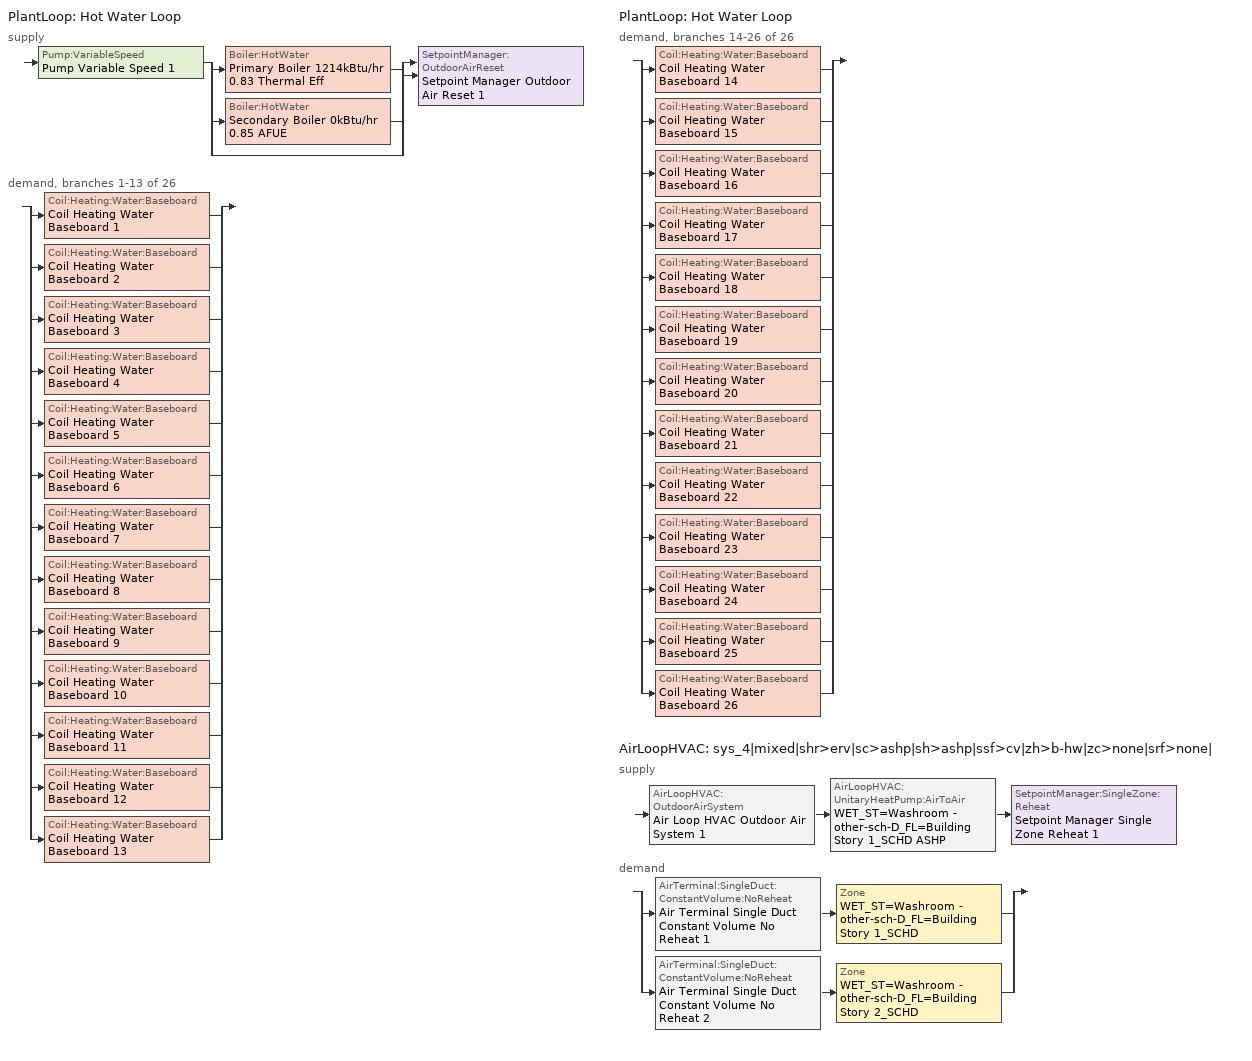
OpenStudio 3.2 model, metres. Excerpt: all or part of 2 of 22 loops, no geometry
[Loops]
PlantLoop 'Hot Water Loop'
 supply: Pump:VariableSpeed 'Pump Variable Speed 1' > split
  | Boiler:HotWater 'Primary Boiler 1214kBtu/hr 0.83 Thermal Eff'
  | Boiler:HotWater 'Secondary Boiler 0kBtu/hr 0.85 AFUE'
  | bypass
  join > SetpointManager:OutdoorAirReset 'Setpoint Manager Outdoor Air Reset 1'
 demand, branches 1-13 of 26: split
  | Coil:Heating:Water:Baseboard 'Coil Heating Water Baseboard 1'
  | Coil:Heating:Water:Baseboard 'Coil Heating Water Baseboard 2'
  | Coil:Heating:Water:Baseboard 'Coil Heating Water Baseboard 3'
  | Coil:Heating:Water:Baseboard 'Coil Heating Water Baseboard 4'
  | Coil:Heating:Water:Baseboard 'Coil Heating Water Baseboard 5'
  | Coil:Heating:Water:Baseboard 'Coil Heating Water Baseboard 6'
  | Coil:Heating:Water:Baseboard 'Coil Heating Water Baseboard 7'
  | Coil:Heating:Water:Baseboard 'Coil Heating Water Baseboard 8'
  | Coil:Heating:Water:Baseboard 'Coil Heating Water Baseboard 9'
  | Coil:Heating:Water:Baseboard 'Coil Heating Water Baseboard 10'
  | Coil:Heating:Water:Baseboard 'Coil Heating Water Baseboard 11'
  | Coil:Heating:Water:Baseboard 'Coil Heating Water Baseboard 12'
  | Coil:Heating:Water:Baseboard 'Coil Heating Water Baseboard 13'
PlantLoop 'Hot Water Loop'
 demand, branches 14-26 of 26: split
  | Coil:Heating:Water:Baseboard 'Coil Heating Water Baseboard 14'
  | Coil:Heating:Water:Baseboard 'Coil Heating Water Baseboard 15'
  | Coil:Heating:Water:Baseboard 'Coil Heating Water Baseboard 16'
  | Coil:Heating:Water:Baseboard 'Coil Heating Water Baseboard 17'
  | Coil:Heating:Water:Baseboard 'Coil Heating Water Baseboard 18'
  | Coil:Heating:Water:Baseboard 'Coil Heating Water Baseboard 19'
  | Coil:Heating:Water:Baseboard 'Coil Heating Water Baseboard 20'
  | Coil:Heating:Water:Baseboard 'Coil Heating Water Baseboard 21'
  | Coil:Heating:Water:Baseboard 'Coil Heating Water Baseboard 22'
  | Coil:Heating:Water:Baseboard 'Coil Heating Water Baseboard 23'
  | Coil:Heating:Water:Baseboard 'Coil Heating Water Baseboard 24'
  | Coil:Heating:Water:Baseboard 'Coil Heating Water Baseboard 25'
  | Coil:Heating:Water:Baseboard 'Coil Heating Water Baseboard 26'
AirLoopHVAC 'sys_4|mixed|shr>erv|sc>ashp|sh>ashp|ssf>cv|zh>b-hw|zc>none|srf>none|'
 supply: AirLoopHVAC:OutdoorAirSystem 'Air Loop HVAC Outdoor Air System 1' > AirLoopHVAC:UnitaryHeatPump:AirToAir 'WET_ST=Washroom - other-sch-D_FL=Building Story 1_SCHD ASHP' > SetpointManager:SingleZone:Reheat 'Setpoint Manager Single Zone Reheat 1'
 demand: split
  | AirTerminal:SingleDuct:ConstantVolume:NoReheat 'Air Terminal Single Duct Constant Volume No Reheat 1' > Zone 'WET_ST=Washroom - other-sch-D_FL=Building Story 1_SCHD'
  | AirTerminal:SingleDuct:ConstantVolume:NoReheat 'Air Terminal Single Duct Constant Volume No Reheat 2' > Zone 'WET_ST=Washroom - other-sch-D_FL=Building Story 2_SCHD'
[Sizing:Zone] Zone Cooling Design Supply Air Temperature Input Method=TemperatureDifference; Zone Cooling Design Supply Air Temperature {C}=14; Zone Cooling Design Supply Air Temperature Difference {deltaC}=11; Zone Heating Design Supply Air Temperature Input Method=TemperatureDifference; Zone Heating Design Supply Air Temperature {C}=40; Zone Heating Design Supply Air Temperature Difference {deltaC}=21; Zone Cooling Design Supply Air Humidity Ratio {kg-H2O/kg-air}=0.0085; Zone Heating Design Supply Air Humidity Ratio {kg-H2O/kg-air}=0.008; Zone Heating Sizing Factor=1.3; Zone Cooling Sizing Factor=1; Cooling Design Air Flow Method=DesignDay; Heating Design Air Flow Method=DesignDay; Account for Dedicated Outdoor Air System=No; Dedicated Outdoor Air System Control Strategy=NeutralSupplyAir; Dedicated Outdoor Air Low Setpoint Temperature for Design {C}=autosize; Dedicated Outdoor Air High Setpoint Temperature for Design {C}=autosize
WET_ST=Washroom - other-sch-D_FL=Building Story 1_SCHD; WET_ST=Washroom - other-sch-D_FL=Building Story 2_SCHD
[Zone equipment]
WET_ST=Washroom - other-sch-D_FL=Building Story 1_SCHD: Zone HVAC Baseboard Convective Water 1, Air Terminal Single Duct Constant Volume No Reheat 1
WET_ST=Washroom - other-sch-D_FL=Building Story 2_SCHD: Zone HVAC Baseboard Convective Water 2, Air Terminal Single Duct Constant Volume No Reheat 2
[PlantLoop]
Hot Water Loop: Fluid Type=Water; Glycol Concentration=0; Plant Loop Volume {m3}=Autocalculate; Load Distribution Scheme=Optimal
[Sizing:Plant]
Hot Water Loop: Loop Type=Heating; Design Loop Exit Temperature {C}=82; Loop Design Temperature Difference {deltaC}=16; Sizing Option=NonCoincident; Zone Timesteps in Averaging Window=1; Coincident Sizing Factor Mode=None
[Pump:VariableSpeed]
Pump Variable Speed 1: Motor Efficiency=0.865; Pump Control Type=Intermittent; Skin Loss Radiative Fraction=0.5; Design Power Sizing Method=PowerPerFlowPerPressure; Design Electric Power per Unit Flow Rate {W/(m3/s)}=348701.1; Design Shaft Power per Unit Flow Rate per Unit Head {W-s/m3-Pa}=1.45151; Design Minimum Flow Rate Fraction=0
[Boiler:HotWater] Fuel Type=NaturalGas; Normalized Boiler Efficiency Curve=BOILER-EFFFPLR-NECB2011; Water Outlet Upper Temperature Limit {C}=99; Parasitic Electric Load {W}=0; Sizing Factor=1
Name | Nominal Capacity {W} | Nominal Thermal Efficiency | Minimum Part Load Ratio | Boiler Flow Mode
Primary Boiler 1214kBtu/hr 0.83 Thermal Eff | 355907 | 0.83 | 0.25 | LeavingSetpointModulated
Secondary Boiler 0kBtu/hr 0.85 AFUE | 0.001 | 0.85 |  | ConstantFlow
[SetpointManager:OutdoorAirReset]
Setpoint Manager Outdoor Air Reset 1: Control Variable=Temperature; Setpoint at Outdoor Low Temperature {C}=82; Outdoor Low Temperature {C}=-16; Setpoint at Outdoor High Temperature {C}=60; Outdoor High Temperature {C}=0
[AirLoopHVAC]
sys_4|mixed|shr>erv|sc>ashp|sh>ashp|ssf>cv|zh>b-hw|zc>none|srf>none|: Availability Schedule=sys_4|mixed|shr>none|sc>ashp|sh>ashp|ssf>cv|zh>b-hw|zc>none|srf>none| Occ Sch; Design Supply Air Flow Rate {m3/s}=autosize; Design Return Air Flow Fraction of Supply Air Flow=1
[Sizing:System]
sys_4|mixed|shr>erv|sc>ashp|sh>ashp|ssf>cv|zh>b-hw|zc>none|srf>none|: Type of Load to Size On=Sensible; Design Outdoor Air Flow Rate {m3/s}=Autosize; Central Heating Maximum System Air Flow Ratio=1; Preheat Design Temperature {C}=7; Preheat Design Humidity Ratio {kg-H2O/kg-Air}=0.008; Precool Design Temperature {C}=13; Precool Design Humidity Ratio {kg-H2O/kg-Air}=0.008; Central Cooling Design Supply Air Temperature {C}=13; Central Heating Design Supply Air Temperature {C}=43; Sizing Option=NonCoincident; 100% Outdoor Air in Cooling=No; 100% Outdoor Air in Heating=No; Central Cooling Design Supply Air Humidity Ratio {kg-H2O/kg-Air}=0.0085; Central Heating Design Supply Air Humidity Ratio {kg-H2O/kg-Air}=0.008; Cooling Design Air Flow Method=DesignDay; Cooling Design Air Flow Rate {m3/s}=0; Heating Design Air Flow Method=DesignDay; Heating Design Air Flow Rate {m3/s}=0; System Outdoor Air Method=ZoneSum; Zone Maximum Outdoor Air Fraction=1; Cooling Supply Air Flow Rate Per Floor Area {m3/s-m2}=0.00996765; Cooling Fraction of Autosized Cooling Supply Air Flow Rate=1; Cooling Supply Air Flow Rate Per Unit Cooling Capacity {m3/s-W}=3.94755e-05; Heating Supply Air Flow Rate Per Floor Area {m3/s-m2}=0.00996765; Heating Fraction of Autosized Heating Supply Air Flow Rate=1; Heating Fraction of Autosized Cooling Supply Air Flow Rate=1; Heating Supply Air Flow Rate Per Unit Heating Capacity {m3/s-W}=3.15882e-05; Cooling Design Capacity Method=CoolingDesignCapacity; Cooling Design Capacity {W}=autosize; Cooling Design Capacity Per Floor Area {W/m2}=234.7; Fraction of Autosized Cooling Design Capacity=1; Heating Design Capacity Method=HeatingDesignCapacity; Heating Design Capacity {W}=autosize; Heating Design Capacity Per Floor Area {W/m2}=157; Fraction of Autosized Heating Design Capacity=1; Central Cooling Capacity Control Method=OnOff
[Fan:OnOff]
Fan On Off 1: Availability Schedule=Always On Discrete; Fan Total Efficiency=0.39975; Pressure Rise {Pa}=622.722; Maximum Flow Rate {m3/s}=autosize; Motor Efficiency=0.615; Motor In Airstream Fraction=1; Fan Power Ratio Function of Speed Ratio Curve=Fan On Off Power Curve; Fan Efficiency Ratio Function of Speed Ratio Curve=Fan On Off Efficiency Curve
[Coil:Cooling:DX:SingleSpeed]
CoilCoolingDXSingleSpeed_ashp 181kBtu/hr 10.4EER: Availability Schedule=Always On Discrete; Rated Total Cooling Capacity {W}=autosize; Rated Sensible Heat Ratio=autosize; Rated COP {W/W}=3.59906; Rated Air Flow Rate {m3/s}=autosize; Rated Evaporator Fan Power Per Volume Flow Rate {W/(m3/s)}=773.3; Total Cooling Capacity Function of Temperature Curve=DXCOOL-NECB2011-REF-CAPFT; Total Cooling Capacity Function of Flow Fraction Curve=DXCOOL-NECB2011-REF-CAPFFLOW; Energy Input Ratio Function of Temperature Curve=DXCOOL-NECB2011-REF-COOLEIRFT; Energy Input Ratio Function of Flow Fraction Curve=DXCOOL-NECB2011-REF-COOLEIRFFLOW; Part Load Fraction Correlation Curve=DXCOOL-NECB2011-REF-COOLPLFFPLR; Minimum Outdoor Dry-Bulb Temperature for Compressor Operation {C}=-25; Condenser Type=AirCooled; Evaporative Condenser Effectiveness=0; Evaporative Condenser Air Flow Rate {m3/s}=Autosize; Evaporative Condenser Pump Rated Power Consumption {W}=Autosize; Crankcase Heater Capacity {W}=0; Maximum Outdoor Dry-Bulb Temperature for Crankcase Heater Operation {C}=0; Basin Heater Capacity {W/K}=0; Basin Heater Setpoint Temperature {C}=10
[Coil:Heating:DX:SingleSpeed]
CoilHeatingDXSingleSpeed_ashp 131 Clg kBtu/hr 3.3COPH: Availability Schedule=Always On Discrete; Rated Total Heating Capacity {W}=38377.2; Rated COP {W/W}=3.56856; Rated Air Flow Rate {m3/s}=Autosize; Rated Supply Fan Power Per Volume Flow Rate {W/(m3/s)}=773.3; Total Heating Capacity Function of Temperature Curve=DXHEAT-NECB2011-REF-CAPFT; Total Heating Capacity Function of Flow Fraction Curve=DXHEAT-NECB2011-REF-CAPFFLOW; Energy Input Ratio Function of Temperature Curve=DXHEAT-NECB2011-REF-EIRFT; Energy Input Ratio Function of Flow Fraction Curve=DXHEAT-NECB2011-REF-EIRFFLOW; Part Load Fraction Correlation Curve=DXHEAT-NECB2011-REF-PLFFPLR; Minimum Outdoor Dry-Bulb Temperature for Compressor Operation {C}=-10; Defrost Strategy=Resistive; Defrost Control=Timed; Defrost Time Period Fraction=0.166667; Resistive Defrost Heater Capacity {W}=2000
[Controller:OutdoorAir]
Controller Outdoor Air 1: Minimum Outdoor Air Flow Rate {m3/s}=autosize; Maximum Outdoor Air Flow Rate {m3/s}=Autosize; Economizer Control Type=DifferentialEnthalpy; Economizer Control Action Type=ModulateFlow; Lockout Type=NoLockout; Minimum Limit Type=FixedMinimum; Minimum Outdoor Air Schedule=sys_4|mixed|shr>none|sc>ashp|sh>ashp|ssf>cv|zh>b-hw|zc>none|srf>none| Occ Sch; Controller Mechanical Ventilation=Controller Mechanical Ventilation 1; High Humidity Control=No; Heat Recovery Bypass Control Type=BypassWhenOAFlowGreaterThanMinimum
[Controller:MechanicalVentilation]
Controller Mechanical Ventilation 1: Availability Schedule=Always On Discrete; System Outdoor Air Method=ZoneSum
[AirLoopHVAC:OutdoorAirSystem]
Air Loop HVAC Outdoor Air System 1: Controller=Controller Outdoor Air 1
[Coil:Heating:Gas]
Coil Heating Gas 1: Availability Schedule=Always On Discrete; Gas Burner Efficiency=0.81; Nominal Capacity {W}=AutoSize; Parasitic Electric Load {W}=0; Part Load Fraction Correlation Curve=FURNACE-EFFPLR-NECB2011; Parasitic Gas Load {W}=0
[AirLoopHVAC:UnitaryHeatPump:AirToAir]
WET_ST=Washroom - other-sch-D_FL=Building Story 1_SCHD ASHP: Availability Schedule=Always On Discrete; Supply Air Flow Rate During Cooling Operation {m3/s}=Autosize; Supply Air Flow Rate During Heating Operation {m3/s}=Autosize; Controlling Zone or Thermostat Location=WET_ST=Washroom - other-sch-D_FL=Building Story 1_SCHD; Supply Air Fan=Fan On Off 1; Heating Coil=CoilHeatingDXSingleSpeed_ashp 131 Clg kBtu/hr 3.3COPH; Cooling Coil=CoilCoolingDXSingleSpeed_ashp 181kBtu/hr 10.4EER; Supplemental Heating Coil=Coil Heating Gas 1; Maximum Supply Air Temperature from Supplemental Heater {C}=Autosize; Supply Air Fan Operating Mode Schedule=sys_4|mixed|shr>none|sc>ashp|sh>ashp|ssf>cv|zh>b-hw|zc>none|srf>none| Occ Sch
[SetpointManager:SingleZone:Reheat]
Setpoint Manager Single Zone Reheat 1: Minimum Supply Air Temperature {C}=13; Maximum Supply Air Temperature {C}=43; Control Zone=WET_ST=Washroom - other-sch-D_FL=Building Story 1_SCHD
[Coil:Heating:Water:Baseboard] Heating Design Capacity Method=HeatingDesignCapacity; Heating Design Capacity {W}=autosize; Heating Design Capacity Per Floor Area {W/m2}=0; Fraction of Autosized Heating Design Capacity=0.8
Coil Heating Water Baseboard 1; Coil Heating Water Baseboard 2; Coil Heating Water Baseboard 3; Coil Heating Water Baseboard 4; Coil Heating Water Baseboard 5; Coil Heating Water Baseboard 6; Coil Heating Water Baseboard 7; Coil Heating Water Baseboard 8; Coil Heating Water Baseboard 9; Coil Heating Water Baseboard 10; Coil Heating Water Baseboard 11; Coil Heating Water Baseboard 12; Coil Heating Water Baseboard 13; Coil Heating Water Baseboard 14; Coil Heating Water Baseboard 15; Coil Heating Water Baseboard 16; Coil Heating Water Baseboard 17; Coil Heating Water Baseboard 18; Coil Heating Water Baseboard 19; Coil Heating Water Baseboard 20; Coil Heating Water Baseboard 21; Coil Heating Water Baseboard 22; Coil Heating Water Baseboard 23; Coil Heating Water Baseboard 24; Coil Heating Water Baseboard 25; Coil Heating Water Baseboard 26
[ZoneHVAC:Baseboard:Convective:Water] Availability Schedule=Always On Discrete
Name | Heating Coil
Zone HVAC Baseboard Convective Water 1 | Coil Heating Water Baseboard 1
Zone HVAC Baseboard Convective Water 2 | Coil Heating Water Baseboard 2
Zone HVAC Baseboard Convective Water 3 | Coil Heating Water Baseboard 3
Zone HVAC Baseboard Convective Water 4 | Coil Heating Water Baseboard 4
Zone HVAC Baseboard Convective Water 5 | Coil Heating Water Baseboard 5
Zone HVAC Baseboard Convective Water 6 | Coil Heating Water Baseboard 6
Zone HVAC Baseboard Convective Water 7 | Coil Heating Water Baseboard 7
Zone HVAC Baseboard Convective Water 8 | Coil Heating Water Baseboard 8
Zone HVAC Baseboard Convective Water 9 | Coil Heating Water Baseboard 9
Zone HVAC Baseboard Convective Water 10 | Coil Heating Water Baseboard 10
Zone HVAC Baseboard Convective Water 11 | Coil Heating Water Baseboard 11
Zone HVAC Baseboard Convective Water 12 | Coil Heating Water Baseboard 12
Zone HVAC Baseboard Convective Water 13 | Coil Heating Water Baseboard 13
Zone HVAC Baseboard Convective Water 14 | Coil Heating Water Baseboard 14
Zone HVAC Baseboard Convective Water 15 | Coil Heating Water Baseboard 15
Zone HVAC Baseboard Convective Water 16 | Coil Heating Water Baseboard 16
Zone HVAC Baseboard Convective Water 17 | Coil Heating Water Baseboard 17
Zone HVAC Baseboard Convective Water 18 | Coil Heating Water Baseboard 18
Zone HVAC Baseboard Convective Water 19 | Coil Heating Water Baseboard 19
Zone HVAC Baseboard Convective Water 20 | Coil Heating Water Baseboard 20
Zone HVAC Baseboard Convective Water 21 | Coil Heating Water Baseboard 21
Zone HVAC Baseboard Convective Water 22 | Coil Heating Water Baseboard 22
Zone HVAC Baseboard Convective Water 23 | Coil Heating Water Baseboard 23
Zone HVAC Baseboard Convective Water 24 | Coil Heating Water Baseboard 24
Zone HVAC Baseboard Convective Water 25 | Coil Heating Water Baseboard 25
Zone HVAC Baseboard Convective Water 26 | Coil Heating Water Baseboard 26
[AirTerminal:SingleDuct:ConstantVolume:NoReheat] Availability Schedule=Always On Discrete; Maximum Air Flow Rate {m3/s}=AutoSize
Air Terminal Single Duct Constant Volume No Reheat 1; Air Terminal Single Duct Constant Volume No Reheat 2
[EnergyManagementSystem:Program]
sys3mixedshrnonescashpshashpssfcvzhbhwzcnonesrfnone14OptimumStartProg0: IF DaylightSavings==0 && DayOfWeek>1 && Hour==5 && OAT<23.9 && OAT>1.7; SET sys3mixedshrnonescashpshashpssfcvzhbhwzcnonesrfnone14ClgSch0 = 29.4; SET sys3mixedshrnonescashpshashpssfcvzhbhwzcnonesrfnone14HtgSch0 = 15.6; ELSEIF DaylightSavings==0 && DayOfWeek==1 && Hour==7 && OAT<23.9 && OAT>1.7; SET sys3mixedshrnonescashpshashpssfcvzhbhwzcnonesrfnone14ClgSch0 = 29.4; SET sys3mixedshrnonescashpshashpssfcvzhbhwzcnonesrfnone14HtgSch0 = 15.6; ELSEIF DaylightSavings==1 && DayOfWeek>1 && Hour==4 && OAT<23.9 && OAT>1.7; SET sys3mixedshrnonescashpshashpssfcvzhbhwzcnonesrfnone14ClgSch0 = 29.4; SET sys3mixedshrnonescashpshashpssfcvzhbhwzcnonesrfnone14HtgSch0 = 15.6; ELSEIF DaylightSavings==1 && DayOfWeek==1 && Hour==6 && OAT<23.9 && OAT>1.7; SET sys3mixedshrnonescashpshashpssfcvzhbhwzcnonesrfnone14ClgSch0 = 29.4; SET sys3mixedshrnonescashpshashpssfcvzhbhwzcnonesrfnone14HtgSch0 = 15.6; ELSE; SET sys3mixedshrnonescashpshashpssfcvzhbhwzcnonesrfnone14ClgSch0 = NULL; SET sys3mixedshrnonescashpshashpssfcvzhbhwzcnonesrfnone14HtgSch0 = NULL; ENDIF
sys3mixedshrnonescashpshashpssfcvzhbhwzcnonesrfnone16OptimumStartProg0: IF DaylightSavings==0 && DayOfWeek>1 && Hour==5 && OAT_1<23.9 && OAT_1>1.7; SET sys3mixedshrnonescashpshashpssfcvzhbhwzcnonesrfnone16ClgSch0 = 29.4; SET sys3mixedshrnonescashpshashpssfcvzhbhwzcnonesrfnone16HtgSch0 = 15.6; ELSEIF DaylightSavings==0 && DayOfWeek==1 && Hour==7 && OAT_1<23.9 && OAT_1>1.7; SET sys3mixedshrnonescashpshashpssfcvzhbhwzcnonesrfnone16ClgSch0 = 29.4; SET sys3mixedshrnonescashpshashpssfcvzhbhwzcnonesrfnone16HtgSch0 = 15.6; ELSEIF DaylightSavings==1 && DayOfWeek>1 && Hour==4 && OAT_1<23.9 && OAT_1>1.7; SET sys3mixedshrnonescashpshashpssfcvzhbhwzcnonesrfnone16ClgSch0 = 29.4; SET sys3mixedshrnonescashpshashpssfcvzhbhwzcnonesrfnone16HtgSch0 = 15.6; ELSEIF DaylightSavings==1 && DayOfWeek==1 && Hour==6 && OAT_1<23.9 && OAT_1>1.7; SET sys3mixedshrnonescashpshashpssfcvzhbhwzcnonesrfnone16ClgSch0 = 29.4; SET sys3mixedshrnonescashpshashpssfcvzhbhwzcnonesrfnone16HtgSch0 = 15.6; ELSE; SET sys3mixedshrnonescashpshashpssfcvzhbhwzcnonesrfnone16ClgSch0 = NULL; SET sys3mixedshrnonescashpshashpssfcvzhbhwzcnonesrfnone16HtgSch0 = NULL; ENDIF
sys3mixedshrnonescashpshashpssfcvzhbhwzcnonesrfnone4OptimumStartProg0: IF DaylightSavings==0 && DayOfWeek>1 && Hour==5 && OAT_2<23.9 && OAT_2>1.7; SET sys3mixedshrnonescashpshashpssfcvzhbhwzcnonesrfnone4ClgSch0 = 29.4; SET sys3mixedshrnonescashpshashpssfcvzhbhwzcnonesrfnone4HtgSch0 = 15.6; ELSEIF DaylightSavings==0 && DayOfWeek==1 && Hour==7 && OAT_2<23.9 && OAT_2>1.7; SET sys3mixedshrnonescashpshashpssfcvzhbhwzcnonesrfnone4ClgSch0 = 29.4; SET sys3mixedshrnonescashpshashpssfcvzhbhwzcnonesrfnone4HtgSch0 = 15.6; ELSEIF DaylightSavings==1 && DayOfWeek>1 && Hour==4 && OAT_2<23.9 && OAT_2>1.7; SET sys3mixedshrnonescashpshashpssfcvzhbhwzcnonesrfnone4ClgSch0 = 29.4; SET sys3mixedshrnonescashpshashpssfcvzhbhwzcnonesrfnone4HtgSch0 = 15.6; ELSEIF DaylightSavings==1 && DayOfWeek==1 && Hour==6 && OAT_2<23.9 && OAT_2>1.7; SET sys3mixedshrnonescashpshashpssfcvzhbhwzcnonesrfnone4ClgSch0 = 29.4; SET sys3mixedshrnonescashpshashpssfcvzhbhwzcnonesrfnone4HtgSch0 = 15.6; ELSE; SET sys3mixedshrnonescashpshashpssfcvzhbhwzcnonesrfnone4ClgSch0 = NULL; SET sys3mixedshrnonescashpshashpssfcvzhbhwzcnonesrfnone4HtgSch0 = NULL; ENDIF
sys3mixedshrnonescashpshashpssfcvzhbhwzcnonesrfnone6OptimumStartProg0: IF DaylightSavings==0 && DayOfWeek>1 && Hour==5 && OAT_3<23.9 && OAT_3>1.7; SET sys3mixedshrnonescashpshashpssfcvzhbhwzcnonesrfnone6ClgSch0 = 29.4; SET sys3mixedshrnonescashpshashpssfcvzhbhwzcnonesrfnone6HtgSch0 = 15.6; ELSEIF DaylightSavings==0 && DayOfWeek==1 && Hour==7 && OAT_3<23.9 && OAT_3>1.7; SET sys3mixedshrnonescashpshashpssfcvzhbhwzcnonesrfnone6ClgSch0 = 29.4; SET sys3mixedshrnonescashpshashpssfcvzhbhwzcnonesrfnone6HtgSch0 = 15.6; ELSEIF DaylightSavings==1 && DayOfWeek>1 && Hour==4 && OAT_3<23.9 && OAT_3>1.7; SET sys3mixedshrnonescashpshashpssfcvzhbhwzcnonesrfnone6ClgSch0 = 29.4; SET sys3mixedshrnonescashpshashpssfcvzhbhwzcnonesrfnone6HtgSch0 = 15.6; ELSEIF DaylightSavings==1 && DayOfWeek==1 && Hour==6 && OAT_3<23.9 && OAT_3>1.7; SET sys3mixedshrnonescashpshashpssfcvzhbhwzcnonesrfnone6ClgSch0 = 29.4; SET sys3mixedshrnonescashpshashpssfcvzhbhwzcnonesrfnone6HtgSch0 = 15.6; ELSE; SET sys3mixedshrnonescashpshashpssfcvzhbhwzcnonesrfnone6ClgSch0 = NULL; SET sys3mixedshrnonescashpshashpssfcvzhbhwzcnonesrfnone6HtgSch0 = NULL; ENDIF
[Schedule:Ruleset]
sys_4|mixed|shr>none|sc>ashp|sh>ashp|ssf>cv|zh>b-hw|zc>none|srf>none| Occ Sch: Default Day Schedule=sys_4|mixed|shr>none|sc>ashp|sh>ashp|ssf>cv|zh>b-hw|zc>none|srf>none| Occ Sch Default; Summer Design Day Schedule=sys_4|mixed|shr>none|sc>ashp|sh>ashp|ssf>cv|zh>b-hw|zc>none|srf>none| Occ Sch Summer Design Day; Winter Design Day Schedule=sys_4|mixed|shr>none|sc>ashp|sh>ashp|ssf>cv|zh>b-hw|zc>none|srf>none| Occ Sch Winter Design Day
[Schedule:Day]
sys_4|mixed|shr>none|sc>ashp|sh>ashp|ssf>cv|zh>b-hw|zc>none|srf>none| Occ Sch Default: 9, 0, 0, 18, 0, 1, 19, 0, 0, 22, 0, 1, 24, 0, 0
sys_4|mixed|shr>none|sc>ashp|sh>ashp|ssf>cv|zh>b-hw|zc>none|srf>none| Occ Sch Winter Design Day; sys_4|mixed|shr>none|sc>ashp|sh>ashp|ssf>cv|zh>b-hw|zc>none|srf>none| Occ Sch Summer Design Day: 24, 0, 1
sys_4|mixed|shr>none|sc>ashp|sh>ashp|ssf>cv|zh>b-hw|zc>none|srf>none| Occ Sch Sunday: 24, 0, 0
[Schedule:Rule]
sys_4|mixed|shr>none|sc>ashp|sh>ashp|ssf>cv|zh>b-hw|zc>none|srf>none| Occ Sch Sunday Rule: Schedule Ruleset=sys_4|mixed|shr>none|sc>ashp|sh>ashp|ssf>cv|zh>b-hw|zc>none|srf>none| Occ Sch; Rule Order=0; Day Schedule=sys_4|mixed|shr>none|sc>ashp|sh>ashp|ssf>cv|zh>b-hw|zc>none|srf>none| Occ Sch Sunday; Apply Sunday=Yes; Apply Saturday=Yes; Date Specification Type=DateRange; Start Month=1; Start Day=1; End Month=12; End Day=31
[Schedule:Constant]
Always On Discrete: Value=1
[Curve:Exponent]
Fan On Off Power Curve: Coefficient1 Constant=1; Coefficient2 Constant=0; Coefficient3 Constant=0; Minimum Value of x=0; Maximum Value of x=1
[Curve:Cubic]
Name | Coefficient1 Constant | Coefficient2 x | Coefficient3 x**2 | Coefficient4 x**3 | Minimum Value of x | Maximum Value of x
Fan On Off Efficiency Curve | 1 | 0 | 0 | 0 | 0 | 1
DXHEAT-NECB2011-REF-CAPFT | 0.729009 | 0.0319275 | 0.000136404 | -8.748e-06 | -20 | 20
DXHEAT-NECB2011-REF-CAPFFLOW | 0.84 | 0.16 | 0 | 0 | 0.5 | 1.5
DXHEAT-NECB2011-REF-EIRFT | 1.2183 | -0.03612 | 0.00142 | -2.68e-05 | -20 | 20
DXHEAT-NECB2011-REF-PLFFPLR | 0.3696 | 2.3362 | -2.9577 | 1.2596 | 0.7 | 1
DXCOOL-NECB2011-REF-COOLPLFFPLR | 0.0277 | 4.9151 | -8.184 | 4.2702 | 0.7 | 1
BOILER-EFFFPLR-NECB2011 | 0.3831 | 2.0567 | -2.6469 | 1.2148 | 0 | 1
FURNACE-EFFPLR-NECB2011 | 0.722 | 0.8211 | -1.0396 | 0.5 | 0 | 1
[Curve:Biquadratic] Minimum Value of x=13; Maximum Value of x=24; Minimum Value of y=24; Maximum Value of y=46
Name | Coefficient1 Constant | Coefficient2 x | Coefficient3 x**2 | Coefficient4 y | Coefficient5 y**2 | Coefficient6 x*y
DXCOOL-NECB2011-REF-CAPFT | 0.867905 | 0.0142459 | 0.00055436 | -0.0075575 | 3.3e-05 | -0.0001918
DXCOOL-NECB2011-REF-COOLEIRFT | 0.114171 | 0.0281822 | -0.0004199 | 0.0214108 | 0.000161028 | -0.000679104
[Curve:Quadratic]
Name | Coefficient1 Constant | Coefficient2 x | Coefficient3 x**2 | Minimum Value of x | Maximum Value of x
DXHEAT-NECB2011-REF-EIRFFLOW | 1.3824 | -0.4336 | 0.0512 | 0 | 1
DXCOOL-NECB2011-REF-CAPFFLOW | 0.8 | 0.2 | 0 | 0.5 | 1.5
DXCOOL-NECB2011-REF-COOLEIRFFLOW | 1.1552 | -0.1808 | 0.0256 | 0.5 | 1.5
